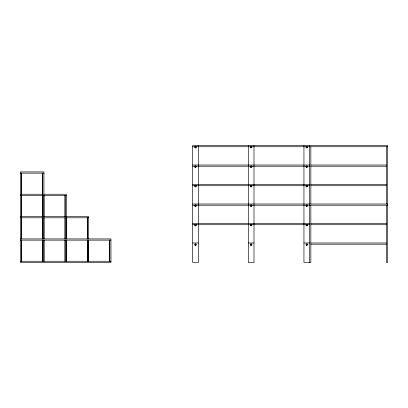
<?xml version="1.0" encoding="UTF-8"?>
<svg xmlns="http://www.w3.org/2000/svg" width="408" height="408" viewBox="0 0 408 408"><rect width="100%" height="100%" fill="white"/><g stroke="black" fill="none" stroke-linecap="round" stroke-linejoin="round"><path stroke-width="0.61" d="M20.4 238.92L110.956 238.92L110.956 262.477L20.4 262.477L20.4 171.921L43.952 171.921L43.952 194.254M66.285 216.587L66.285 194.254L20.4 194.254M88.623 238.92L88.623 216.587L20.4 216.587M195.238 205.336C194.723 206.678 196.855 205.469 195.422 205.234C194.305 206.147 196.753 206.142 195.631 205.234M195.259 146.844C194.677 148.191 196.87 147.018 195.422 146.758C194.305 147.671 196.753 147.671 195.631 146.758M195.259 224.813C194.677 226.154 196.87 224.981 195.422 224.721C194.305 225.634 196.753 225.634 195.631 224.721M306.607 146.788C305.699 147.936 308.122 147.37 306.791 146.742C305.475 147.334 307.841 147.966 306.995 146.798M306.607 185.773C305.699 186.915 308.122 186.354 306.791 185.727C305.475 186.318 307.841 186.951 306.995 185.783M306.607 205.26C305.699 206.407 308.122 205.841 306.791 205.219C305.475 205.811 307.841 206.443 306.995 205.275M306.607 224.752C305.699 225.899 308.122 225.333 306.791 224.711C305.475 225.298 307.841 225.935 306.995 224.762M251.16 146.742C249.844 147.324 252.205 147.976 251.364 146.798C249.925 146.651 251.66 148.385 251.512 146.946M251.16 224.711C249.844 225.292 252.205 225.94 251.364 224.762C249.925 224.619 251.66 226.348 251.512 224.915M192.683 146.742L387.6 146.742M192.683 165.016L309.636 165.016M310.85 165.016L386.381 165.016M192.683 166.234L309.636 166.234M310.85 166.234L386.381 166.234M20.4 173.14L43.952 173.14M192.683 184.508L309.636 184.508M310.85 184.508L386.381 184.508M192.683 185.727L309.636 185.727M310.85 185.727L386.381 185.727M20.4 195.473L66.285 195.473M192.683 204L387.6 204M192.683 205.219L387.6 205.219M20.4 217.806L88.623 217.806M192.683 223.492L309.636 223.492M310.85 223.492L386.381 223.492M192.683 224.711L309.636 224.711M310.85 224.711L386.381 224.711M20.4 240.139L110.956 240.139M192.683 242.984L198.37 242.984M248.319 242.984L254 242.984M303.95 242.984L309.636 242.984M310.85 242.984L386.381 242.984M310.85 244.203L386.381 244.203M20.4 261.258L110.956 261.258M386.381 146.742L386.381 204M386.381 205.219L386.381 262.477L387.6 262.477L387.6 145.523L192.683 145.523L192.683 262.477L198.37 262.477L198.37 145.523M310.85 146.742L310.85 204M310.85 205.219L310.85 262.477L303.95 262.477L303.95 145.523M309.636 145.523L309.636 262.477M254 145.523L254 262.477L248.319 262.477L248.319 145.523M21.619 240.139L21.619 261.258L21.619 240.139M21.619 217.806L21.619 238.92L21.619 217.806M21.619 195.473L21.619 216.587L21.619 195.473M21.619 173.14L21.619 194.254L21.619 173.14M42.733 240.139L42.733 261.258L42.733 240.139M42.733 217.806L42.733 238.92L42.733 217.806M42.733 195.473L42.733 216.587L42.733 195.473M42.733 173.14L42.733 194.254L42.733 173.14M43.952 240.139L43.952 261.258L43.952 240.139M43.952 217.806L43.952 238.92L43.952 217.806M43.952 195.473L43.952 216.587L43.952 195.473M65.066 240.139L65.066 261.258L65.066 240.139M65.066 217.806L65.066 238.92L65.066 217.806M65.066 195.473L65.066 216.587L65.066 195.473M66.285 240.139L66.285 261.258L66.285 240.139M66.285 217.806L66.285 238.92L66.285 217.806M87.404 240.139L87.404 261.258L87.404 240.139M87.404 217.806L87.404 238.92L87.404 217.806M88.623 240.139L88.623 261.258L88.623 240.139M109.737 240.139L109.737 261.258L109.737 240.139M195.136 166.535C195.595 168.076 196.381 165.485 195.141 166.515C195.585 168.106 196.37 165.449 195.136 166.535M195.136 186.028C195.595 187.563 196.381 184.977 195.141 186.007C195.59 187.598 196.37 184.936 195.136 186.028M195.136 244.504C195.595 246.039 196.381 243.449 195.141 244.479C195.585 246.07 196.37 243.413 195.136 244.504M250.767 166.535C251.231 168.076 252.011 165.485 250.772 166.515C251.221 168.106 252.001 165.449 250.767 166.535M250.767 186.028C251.226 187.563 252.011 184.977 250.772 186.007C251.221 187.598 252.001 184.936 250.767 186.028M250.767 205.52C251.231 207.055 252.011 204.464 250.772 205.499C251.221 207.091 252.001 204.428 250.767 205.52M250.767 244.504C251.231 246.039 252.011 243.449 250.772 244.479C251.221 246.07 252.001 243.413 250.767 244.504M306.398 166.535C306.862 168.076 307.642 165.485 306.408 166.515C306.852 168.106 307.637 165.449 306.398 166.535M306.398 244.504C306.862 246.039 307.642 243.449 306.408 244.479C306.852 246.07 307.637 243.413 306.398 244.504M250.752 206.326A0.811 0.811 0 0 0 251.971 205.622A0.811 0.811 0 0 0 250.752 204.923A0.811 0.811 0 0 0 250.752 206.326M250.752 186.839A0.811 0.811 0 0 0 251.971 186.135A0.811 0.811 0 0 0 250.752 185.431A0.811 0.811 0 0 0 250.752 186.839M250.752 167.346A0.811 0.811 0 0 0 251.971 166.643A0.811 0.811 0 0 0 250.752 165.939A0.811 0.811 0 0 0 250.752 167.346M250.752 147.854A0.811 0.811 0 0 0 251.971 147.15A0.811 0.811 0 0 0 250.752 146.446A0.811 0.811 0 0 0 250.752 147.854M250.752 225.818A0.811 0.811 0 0 0 251.971 225.114A0.811 0.811 0 0 0 250.752 224.41A0.811 0.811 0 0 0 250.752 225.818M250.752 245.31A0.811 0.811 0 0 0 251.971 244.606A0.811 0.811 0 0 0 250.752 243.902A0.811 0.811 0 0 0 250.752 245.31M306.219 206.198A0.811 0.811 0 0 0 307.576 205.836A0.811 0.811 0 0 0 306.581 204.841A0.811 0.811 0 0 0 306.219 206.198M306.388 186.839A0.811 0.811 0 0 0 307.601 186.135A0.811 0.811 0 0 0 306.388 185.431A0.811 0.811 0 0 0 306.388 186.839M306.388 167.346A0.811 0.811 0 0 0 307.601 166.643A0.811 0.811 0 0 0 306.388 165.939A0.811 0.811 0 0 0 306.388 167.346M306.388 147.854A0.811 0.811 0 0 0 307.601 147.15A0.811 0.811 0 0 0 306.388 146.446A0.811 0.811 0 0 0 306.388 147.854M306.388 225.818A0.811 0.811 0 0 0 307.601 225.114A0.811 0.811 0 0 0 306.388 224.41A0.811 0.811 0 0 0 306.388 225.818M306.388 245.31A0.811 0.811 0 0 0 307.601 244.606A0.811 0.811 0 0 0 306.388 243.902A0.811 0.811 0 0 0 306.388 245.31M194.953 206.198A0.811 0.811 0 0 0 196.314 205.836A0.811 0.811 0 0 0 195.32 204.841A0.811 0.811 0 0 0 194.953 206.198M195.121 186.839A0.811 0.811 0 0 0 196.34 186.135A0.811 0.811 0 0 0 195.121 185.431A0.811 0.811 0 0 0 195.121 186.839M195.121 167.346A0.811 0.811 0 0 0 196.34 166.643A0.811 0.811 0 0 0 195.121 165.939A0.811 0.811 0 0 0 195.121 167.346M195.121 147.854A0.811 0.811 0 0 0 196.34 147.15A0.811 0.811 0 0 0 195.121 146.446A0.811 0.811 0 0 0 195.121 147.854M195.121 225.818A0.811 0.811 0 0 0 196.34 225.114A0.811 0.811 0 0 0 195.121 224.41A0.811 0.811 0 0 0 195.121 225.818M195.121 245.31A0.811 0.811 0 0 0 196.34 244.606A0.811 0.811 0 0 0 195.121 243.902A0.811 0.811 0 0 0 195.121 245.31"/></g></svg>
